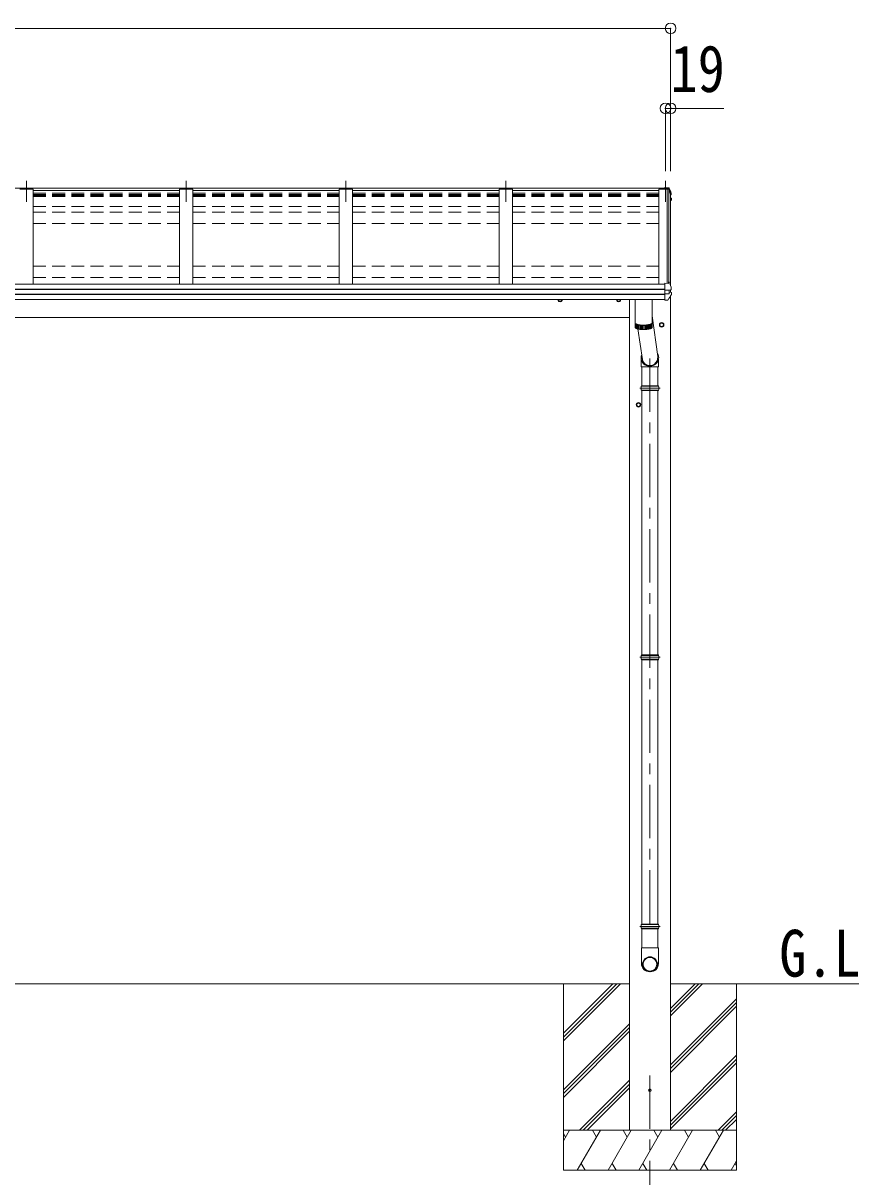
# Model space of a CAD drawing. Units: millimetres at full size, sheet at 1:40; details may follow other scales. Extents: x -11243 to 11243, y -7760 to 7760.
# Drawn here: x -4498 to -1359, y -5138 to -808 of the extents above; entities that cross this region are included whole.
import ezdxf
from ezdxf.enums import TextEntityAlignment as Align

# ---------------------------------------------------------------- set-up
doc = ezdxf.new("R2010")
doc.units = ezdxf.units.MM
doc.header["$LTSCALE"] = 40
doc.header["$PDMODE"] = 32
doc.header["$PDSIZE"] = 40
doc.linetypes.add('CHAIN1', pattern=[8, 5, -1, 1, -1])
doc.linetypes.add('DASHED1', pattern=[1.8, 1.2, -0.6])
for name, color, linetype, lineweight in [('0-0_0', 7, 'Continuous', 9), ('0-1_本体', 5, 'CHAIN1', 9), ('0-3_ELV2', 4, 'Continuous', 9), ('0-6_OTH_LINE', 6, 'Continuous', 9), ('0-7_SHAPE', 4, 'Continuous', 9), ('0-9_OUTLINE', 7, 'Continuous', 9)]:
    doc.layers.add(name, color=color, linetype=linetype, lineweight=lineweight)
doc.styles.add('ＭＳ ゴシック', font='')
doc.styles.get('ＭＳ ゴシック').set_extended_font_data('MS Gothic')

msp = doc.modelspace()

# ---------------------------------------------------------------- linework, layer by layer
at = {"layer": '0-0_0'}
for p, q in [((-2220.76, -4413.22), (-7949.76, -4413.22)), ((-2468.76, -4413.22), (-2468.76, -5113.22)), ((-2468.76, -4599.2), (-2282.78, -4413.22)), ((-2468.76, -4613.34), (-2268.64, -4413.22)), ((-2468.76, -4627.48), (-2254.49, -4413.22)), ((-2468.76, -4415.35), (-2466.63, -4413.22)), ((-1359.14, -4413.22), (-2066.76, -4413.22)), ((-2066.76, -4533.85), (-1946.13, -4413.22)), ((-2066.76, -4519.71), (-1960.27, -4413.22)), ((-2066.76, -4505.57), (-1974.41, -4413.22)), ((-1818.76, -4413.22), (-1818.76, -5113.22)), ((-2066.76, -4717.7), (-1818.76, -4469.7)), ((-2066.76, -4731.84), (-1818.76, -4483.84)), ((-2066.76, -4745.98), (-1818.76, -4497.99)), ((-2468.76, -4811.33), (-2220.76, -4563.33)), ((-2468.76, -4825.47), (-2220.76, -4577.48)), ((-2468.76, -4839.62), (-2220.76, -4591.62)), ((-2066.76, -4929.83), (-1818.76, -4681.83)), ((-2066.76, -4943.97), (-1818.76, -4695.97)), ((-2066.76, -4958.12), (-1818.76, -4710.12)), ((-2408.52, -4963.22), (-2220.76, -4775.46)), ((-2394.38, -4963.22), (-2220.76, -4789.61)), ((-2380.23, -4963.22), (-2220.76, -4803.75)), ((-1888.02, -4963.22), (-1818.76, -4893.96)), ((-1873.88, -4963.22), (-1818.76, -4908.11)), ((-1859.73, -4963.22), (-1818.76, -4922.25)), ((-1818.76, -4963.22), (-2468.76, -4963.22)), ((-2468.76, -5003.32), (-2445.61, -4963.22)), ((-2460.61, -4989.2), (-2468.76, -4975.09)), ((-2416.74, -5113.22), (-2330.14, -4963.22)), ((-2345.14, -4989.2), (-2360.14, -4963.22)), ((-2301.27, -5113.22), (-2214.67, -4963.22)), ((-2229.67, -4989.2), (-2244.67, -4963.22)), ((-2185.8, -5113.22), (-2099.2, -4963.22)), ((-2114.2, -4989.2), (-2129.2, -4963.22)), ((-2070.33, -5113.22), (-1983.73, -4963.22)), ((-1998.73, -4989.2), (-2013.73, -4963.22)), ((-1954.86, -5113.22), (-1868.26, -4963.22)), ((-1898.26, -4963.22), (-1883.26, -4989.2)), ((-2401.74, -5087.24), (-2386.74, -5113.22)), ((-2286.27, -5087.24), (-2271.27, -5113.22)), ((-2170.8, -5087.24), (-2155.8, -5113.22)), ((-2055.33, -5087.24), (-2040.33, -5113.22)), ((-1939.86, -5087.24), (-1924.86, -5113.22)), ((-1839.39, -5113.22), (-1818.76, -5077.48)), ((-1824.39, -5087.24), (-1818.76, -5097)), ((-2468.76, -5113.22), (-1818.76, -5113.22))]:
    msp.add_line(p, q, dxfattribs=at)
at = {"layer": '0-0_0', "linetype": 'DASHED1'}
msp.add_line((-2066.76, -4963.22), (-2220.76, -4963.22), dxfattribs=at)
at = {"layer": '0-1_本体'}
for p, q in [((-4485.26, -1400.24), (-4485.26, -1479.49)), ((-3885.26, -1400.24), (-3885.26, -1479.49)), ((-3285.26, -1399.84), (-3285.26, -1479.1)), ((-2685.26, -1399.84), (-2685.26, -1479.1)), ((-2085.26, -1399.84), (-2085.26, -1479.1)), ((-2143.76, -2067.32), (-2143.76, -4211.93)), ((-2143.76, -4757.28), (-2143.76, -5178.35))]:
    msp.add_line(p, q, dxfattribs=at)
at = {"layer": '0-3_ELV2'}
for p, q in [((-2088.26, -1425.26), (-2074.1, -1426.04)), ((-2088.26, -1428.12), (-2088.26, -1425.27)), ((-2085.26, -1428.12), (-2088.26, -1428.12)), ((-2085.26, -1428.12), (-2085.26, -1431.35)), ((-2085.26, -1431.4), (-2085.26, -1428.13)), ((-2074.43, -1430.97), (-2074.06, -1428.49)), ((-4460.26, -1431.4), (-4510.26, -1431.4)), ((-4460.26, -1431.4), (-4460.26, -1787.66)), ((-4460.26, -1436.8), (-3910.26, -1436.8)), ((-3860.26, -1431.4), (-3910.26, -1431.4)), ((-3910.26, -1431.4), (-3910.26, -1787.66)), ((-3860.26, -1431.4), (-3860.26, -1787.66)), ((-3860.26, -1436.8), (-3310.26, -1436.8)), ((-3260.26, -1431.4), (-3310.26, -1431.4)), ((-3310.26, -1431.4), (-3310.26, -1787.66)), ((-3260.26, -1431.4), (-3260.26, -1787.66)), ((-3260.26, -1436.8), (-2710.26, -1436.8)), ((-2660.26, -1431.4), (-2710.26, -1431.4)), ((-2710.26, -1431.4), (-2710.26, -1787.66)), ((-2660.26, -1431.4), (-2660.26, -1787.66)), ((-2660.26, -1436.8), (-2110.26, -1436.8)), ((-2073.38, -1431.4), (-2110.26, -1431.4)), ((-2110.26, -1431.4), (-2110.26, -1787.66)), ((-2085.26, -1430.36), (-2074.43, -1430.97)), ((-2074.43, -1431.35), (-2085.26, -1431.35)), ((-2078.96, -1785.08), (-2078.96, -1431.4)), ((-2074.43, -1430.97), (-2074.43, -1431.4)), ((-2074.28, -1431.18), (-2074.06, -1429.7)), ((-2073.08, -1431.24), (-2074.28, -1431.18)), ((-2066.26, -1449.96), (-2073.38, -1431.4)), ((-2073.26, -1431.72), (-2073.26, -1779.72)), ((-2066.26, -1449.96), (-2066.26, -1794.23)), ((-2066.26, -1450.99), (-2065.69, -1450.88)), ((-2066.26, -1451.33), (-2065.69, -1451.22)), ((-2064.84, -1452.58), (-2066.26, -1452.86)), ((-2066.26, -1464.64), (-2065.12, -1464.78)), ((-2066.26, -1468.66), (-2064.43, -1469.01)), ((-2065.41, -1470.35), (-2066.26, -1470.18)), ((-2063.78, -1447.29), (-2063.78, -1451.31)), ((-2063.43, -1465.9), (-2063.42, -1465.97)), ((-2063.38, -1466.24), (-2063.38, -1470.28)), ((-8082.26, -1787.66), (-2088.26, -1787.66)), ((-8082.26, -1807.19), (-2088.26, -1807.19)), ((-8082.26, -1808.09), (-2088.26, -1808.09)), ((-2088.26, -1848.11), (-2088.26, -1784.63)), ((-2088.26, -1809.95), (-2073.47, -1810.04)), ((-2071.81, -1809.95), (-2065.43, -1809.16)), ((-2071.26, -1809.88), (-2071.26, -1823.68)), ((-2071.26, -1817.67), (-2064.02, -1819.07)), ((-2066.26, -1809.26), (-2066.26, -1818.64)), ((-2064.55, -1809.02), (-2064.56, -1809.01)), ((-2064.55, -1809.02), (-2064.49, -1809)), ((-2063.69, -1808.02), (-2063.69, -1801.52)), ((-8082.26, -1825.33), (-2088.26, -1825.33)), ((-8082.26, -1827.29), (-2088.26, -1827.29)), ((-8082.26, -1845.32), (-2088.26, -1845.32)), ((-2220.76, -1845.32), (-2220.76, -4963.22)), ((-2088.26, -1823.8), (-2073.47, -1823.6)), ((-2088.26, -1848.11), (-2076.67, -1847.48)), ((-2075.88, -1847.02), (-2075.89, -1847.04)), ((-2066.76, -1832.73), (-2066.76, -4963.22)), ((-2063.22, -1826.58), (-2063.22, -1820.05)), ((-7949.76, -1913.22), (-2220.76, -1913.22))]:
    msp.add_line(p, q, dxfattribs=at)
at = {"layer": '0-3_ELV2', "linetype": 'DASHED1'}
for p, q in [((-4460.26, -1446.92), (-3910.26, -1446.92)), ((-4460.26, -1451.77), (-3910.26, -1451.77)), ((-4460.26, -1453.3), (-3910.26, -1453.3)), ((-4460.26, -1455.26), (-3910.26, -1455.26)), ((-4460.26, -1459.03), (-3910.26, -1459.03)), ((-3860.26, -1446.92), (-3310.26, -1446.92)), ((-3860.26, -1451.77), (-3310.26, -1451.77)), ((-3860.26, -1453.3), (-3310.26, -1453.3)), ((-3860.26, -1455.26), (-3310.26, -1455.26)), ((-3860.26, -1459.03), (-3310.26, -1459.03)), ((-3260.26, -1446.92), (-2710.26, -1446.92)), ((-3260.26, -1451.77), (-2710.26, -1451.77)), ((-3260.26, -1453.3), (-2710.26, -1453.3)), ((-3260.26, -1455.26), (-2710.26, -1455.26)), ((-3260.26, -1459.03), (-2710.26, -1459.03)), ((-2660.26, -1446.92), (-2110.26, -1446.92)), ((-2660.26, -1451.77), (-2110.26, -1451.77)), ((-2660.26, -1453.3), (-2110.26, -1453.3)), ((-2660.26, -1455.26), (-2110.26, -1455.26)), ((-2660.26, -1459.03), (-2110.26, -1459.03)), ((-4460.26, -1496.34), (-3910.26, -1496.34)), ((-3860.26, -1496.34), (-3310.26, -1496.34)), ((-3260.26, -1496.34), (-2710.26, -1496.34)), ((-2660.26, -1496.34), (-2110.26, -1496.34)), ((-4460.26, -1517.5), (-3910.26, -1517.5)), ((-3860.26, -1517.5), (-3310.26, -1517.5)), ((-3260.26, -1517.5), (-2710.26, -1517.5)), ((-2660.26, -1517.5), (-2110.26, -1517.5)), ((-4460.26, -1560.01), (-3910.26, -1560.01)), ((-3860.26, -1560.01), (-3310.26, -1560.01)), ((-3260.26, -1560.01), (-2710.26, -1560.01)), ((-2660.26, -1560.01), (-2110.26, -1560.01)), ((-4460.26, -1720.29), (-3910.26, -1720.29)), ((-3860.26, -1720.29), (-3310.26, -1720.29)), ((-3260.26, -1720.29), (-2710.26, -1720.29)), ((-2660.26, -1720.29), (-2110.26, -1720.29)), ((-4460.26, -1762.8), (-3910.26, -1762.8)), ((-3860.26, -1762.8), (-3310.26, -1762.8)), ((-3260.26, -1762.8), (-2710.26, -1762.8)), ((-2660.26, -1762.8), (-2110.26, -1762.8))]:
    msp.add_line(p, q, dxfattribs=at)
at = {"layer": '0-3_ELV2'}
for points in [[(-8085.26, -1431.4), (-8085.26, -1428.13), (-2085.26, -1428.13)], [(-2088.26, -1427.7), (-2074.06, -1428.49), (-2074.06, -1429.7), (-2072.94, -1429.75)], [(-2071.45, -1427.24), (-2067.21, -1437.86), (-2063.86, -1446.8), (-2063.8, -1447.07), (-2063.79, -1447.13)], [(-2074.36, -1431.4), (-2074.28, -1430.83), (-2074.28, -1431.18)], [(-2071.45, -1430.81), (-2070.46, -1433.3), (-2069.47, -1435.8), (-2068.5, -1438.3), (-2067.55, -1440.81), (-2066.61, -1443.32), (-2065.68, -1445.83), (-2064.76, -1448.35), (-2063.86, -1450.88)], [(-2063.55, -1470.93), (-2065.02, -1473.47), (-2066.26, -1475.59)], [(-2063.79, -1447.13), (-2063.79, -1447.24), (-2063.79, -1447.3)], [(-2063.42, -1465.92), (-2063.39, -1466.09), (-2063.38, -1466.23)], [(-2088.26, -1784.63), (-2074.26, -1785.31), (-2074.26, -1779.66), (-2072.5, -1779.76)], [(-2071.81, -1809.95), (-2072.06, -1809.98), (-2072.21, -1809.99)], [(-2071.62, -1780.38), (-2070.58, -1782.96), (-2069.56, -1785.55), (-2068.56, -1788.14), (-2067.57, -1790.74), (-2066.59, -1793.34), (-2065.63, -1795.95), (-2064.68, -1798.57), (-2063.74, -1801.18)], [(-2067.03, -1809.24), (-2065.8, -1809.2), (-2064.56, -1809.01)], [(-2063.74, -1801.18), (-2063.69, -1801.39), (-2063.69, -1801.52)], [(-2481.25, -1853.02), (-2487.75, -1849.26), (-2487.75, -1845.32)], [(-2481.25, -1853.02), (-2474.75, -1849.26), (-2474.75, -1845.32)], [(-2261.26, -1853.02), (-2267.76, -1849.26), (-2267.76, -1845.32)], [(-2261.26, -1853.02), (-2254.76, -1849.26), (-2254.76, -1845.32)], [(-2099.76, -1948.02), (-2106.26, -1944.26), (-2106.26, -1936.76), (-2099.76, -1933.01)], [(-2099.76, -1948.02), (-2093.26, -1944.26), (-2093.26, -1936.76), (-2099.76, -1933.01)], [(-2186.76, -2248.02), (-2193.26, -2244.26), (-2193.26, -2236.76), (-2186.76, -2233.01)], [(-2186.76, -2248.02), (-2180.26, -2244.26), (-2180.26, -2236.76), (-2186.76, -2233.01)]]:
    msp.add_lwpolyline(points, dxfattribs=at)
for centre, radius in [((-2099.76, -1940.51), 8.5), ((-2099.76, -1940.51), 7.7), ((-2099.76, -1940.51), 6.5), ((-2186.76, -2240.51), 8.5), ((-2186.76, -2240.51), 7.7), ((-2186.76, -2240.51), 6.5), ((-2143.76, -4813.22), 5)]:
    msp.add_circle(centre, radius, dxfattribs=at)
for centre, radius, start, end in [((-2073.68, -1428.62), 2.62, 31.83445, 99.24), ((-2073.1, -1431.54), 0.3, 21.99494, 87.04231), ((-2073.03, -1431.45), 1.7, 22.00225, 87.0423), ((-2535.19, -1617.81), 498.52, 19.56907, 21.95354), ((-2498.02, -1222.03), 499.04, 329.90411, 330.14673), ((-2498.02, -1222.38), 499.04, 329.90411, 330.14673), ((-2065.75, -1450.58), 0.3, 280.95393, 327.06409), ((-2065.75, -1450.93), 0.299, 280.88931, 19.51522), ((-2065.46, -1470.64), 0.299, 330.19129, 79.12168), ((-2065.14, -1467.12), 2.32, 60.30373, 87.34859), ((-2065.08, -1451.31), 1.3, 280.88938, 19.44863), ((-2064.68, -1466.19), 1.3, 10.02543, 80.23195), ((-2064.68, -1470.28), 1.3, 330.27138, 79.1216), ((-2072.55, -1780.76), 1, 22.05378, 87.04045), ((-2064.69, -1808.02), 1, 281.45361, 0), ((-2481.25, -1845.51), 8.5, 178.68472, 1.31528), ((-2481.25, -1845.51), 7.7, 178.54804, 1.45196), ((-2481.25, -1845.51), 6.5, 178.27976, 1.72024), ((-2261.26, -1845.51), 8.5, 178.68482, 1.31518), ((-2261.26, -1845.51), 7.7, 178.54815, 1.45185), ((-2261.26, -1845.51), 6.5, 178.27991, 1.72009), ((-2076.73, -1846.48), 1, 273.10735, 326.38063), ((-2458.16, -1592.87), 459.05, 326.38357, 329.32444), ((-2070.92, -1807.32), 16.37, 265.48312, 268.58725), ((-2064.21, -1820.05), 0.998, 0.05121, 79.086), ((-2064.22, -1826.58), 1, 329.32149, 0)]:
    msp.add_arc(centre, radius, start, end, dxfattribs=at)
for centre, major_axis, ratio, start_param, end_param in [((-2072.11, -1802.43), (-9.96, -2.12), 0.734427, 1.2806875, 1.4059912), ((-2072.11, -1831.2), (-9.97, 1.96), 0.736539, 4.8664216, 4.9917253), ((-2072.26, -1823.48), (-1, 0.195), 0.067217, 2.8005545, 3.1546872)]:
    msp.add_ellipse(centre, major_axis=major_axis, ratio=ratio, start_param=start_param, end_param=end_param, dxfattribs=at)
at = {"layer": '0-6_OTH_LINE'}
for p, q in [((-8104.26, -828.13), (-2066.26, -828.13)), ((-2066.26, -828.13), (-2066.26, -1363.59)), ((-2085.26, -1128.13), (-2085.26, -1363.59)), ((-2085.26, -1128.13), (-2066.26, -1128.13)), ((-2066.26, -1128.13), (-2066.26, -1363.59)), ((-2066.26, -1128.13), (-1866.04, -1128.13))]:
    msp.add_line(p, q, dxfattribs=at)
for p in [(-2066.26, -828.13), (-2085.26, -1128.13), (-2066.26, -1128.13)]:
    msp.add_point(p, dxfattribs=at)
at = {"layer": '0-9_OUTLINE'}
for p, q in [((-2199.76, -1845.32), (-2199.76, -1933.42)), ((-2135.76, -1933.42), (-2135.76, -1845.32)), ((-2199.76, -1934.39), (-2199.76, -1949.84)), ((-2199.17, -1951.39), (-2199.17, -1935.94)), ((-2197.94, -1937.13), (-2197.94, -1952.58)), ((-2196.13, -1953.67), (-2196.13, -1938.22)), ((-2193.76, -1939.21), (-2193.76, -1954.67)), ((-2190.89, -1955.56), (-2190.89, -1940.11)), ((-2187.57, -1956.34), (-2187.57, -1940.89)), ((-2183.87, -1941.54), (-2183.87, -1957)), ((-2179.86, -1942.05), (-2179.86, -1957.51)), ((-2175.61, -1942.41), (-2175.61, -1957.87)), ((-2171.22, -1942.62), (-2171.22, -1958.07)), ((-2166.76, -1942.66), (-2166.76, -1958.12)), ((-2162.32, -1942.54), (-2162.32, -1958)), ((-2157.98, -1942.27), (-2157.98, -1957.72)), ((-2153.84, -1941.84), (-2153.84, -1957.3)), ((-2149.98, -1941.27), (-2149.98, -1956.72)), ((-2146.46, -1940.57), (-2146.46, -1956.02)), ((-2143.36, -1939.74), (-2143.36, -1955.2)), ((-2140.74, -1938.82), (-2140.74, -1954.28)), ((-2138.64, -1937.82), (-2138.64, -1953.27)), ((-2137.11, -1936.77), (-2137.11, -1952.22)), ((-2135.76, -1906.19), (-2114.11, -2059.42)), ((-2135.76, -1949.84), (-2135.76, -1934.39)), ((-2189.46, -1955.93), (-2172.12, -2071.06)), ((-2177.14, -2066.81), (-2177.14, -2098.4)), ((-2111.15, -2067.22), (-2111.15, -2098.4)), ((-2111.15, -2098.4), (-2177.14, -2098.4)), ((-2173.76, -2098.4), (-2173.76, -2169.27)), ((-2113.76, -2098.4), (-2113.76, -2169.27)), ((-2181.76, -2178.27), (-2105.76, -2178.27)), ((-2176.36, -2171.27), (-2111.16, -2171.27)), ((-2176.36, -2185.27), (-2111.16, -2185.27)), ((-2175.76, -2169.27), (-2111.76, -2169.27)), ((-2175.76, -2169.27), (-2175.76, -2171.27)), ((-2175.76, -2185.27), (-2175.76, -2187.27)), ((-2175.76, -2187.27), (-2111.76, -2187.27)), ((-2173.76, -2187.27), (-2173.76, -3179.24)), ((-2113.76, -2187.27), (-2113.76, -3179.24)), ((-2111.76, -2169.27), (-2111.76, -2171.27)), ((-2111.76, -2185.27), (-2111.76, -2187.27)), ((-2181.76, -3188.24), (-2105.76, -3188.24)), ((-2176.36, -3181.24), (-2111.16, -3181.24)), ((-2176.36, -3195.24), (-2111.16, -3195.24)), ((-2175.76, -3179.24), (-2111.76, -3179.24)), ((-2175.76, -3179.24), (-2175.76, -3181.24)), ((-2175.76, -3195.24), (-2175.76, -3197.24)), ((-2175.76, -3197.24), (-2111.76, -3197.24)), ((-2173.76, -3197.24), (-2173.76, -4189.21)), ((-2113.76, -3197.24), (-2113.76, -4189.21)), ((-2111.76, -3179.24), (-2111.76, -3181.24)), ((-2111.76, -3195.24), (-2111.76, -3197.24)), ((-2181.76, -4198.21), (-2105.76, -4198.21)), ((-2176.36, -4191.21), (-2111.16, -4191.21)), ((-2175.76, -4189.21), (-2111.76, -4189.21)), ((-2175.76, -4189.21), (-2175.76, -4191.21)), ((-2111.76, -4189.21), (-2111.76, -4191.21)), ((-2176.36, -4205.21), (-2111.16, -4205.21)), ((-2175.76, -4205.21), (-2175.76, -4207.21)), ((-2175.76, -4207.21), (-2111.76, -4207.21)), ((-2173.76, -4207.21), (-2173.76, -4278.21)), ((-2113.76, -4207.21), (-2113.76, -4278.21)), ((-2111.76, -4205.21), (-2111.76, -4207.21)), ((-2111.91, -4278.21), (-2175.61, -4278.21)), ((-2175.61, -4278.21), (-2175.61, -4337.48)), ((-2111.91, -4278.21), (-2111.91, -4337.48))]:
    msp.add_line(p, q, dxfattribs=at)
for points in [[(-2199.76, -1933.42), (-2199.75, -1933.56), (-2199.64, -1934.12), (-2199.39, -1934.68), (-2198.99, -1935.23), (-2198.45, -1935.77), (-2197.77, -1936.3), (-2196.95, -1936.82), (-2196, -1937.32), (-2194.92, -1937.8), (-2193.71, -1938.27), (-2192.39, -1938.71), (-2190.95, -1939.13), (-2189.41, -1939.52), (-2187.77, -1939.88), (-2186.04, -1940.22), (-2184.22, -1940.52), (-2182.33, -1940.8), (-2180.38, -1941.03), (-2178.36, -1941.24), (-2176.3, -1941.4), (-2174.2, -1941.53), (-2172.07, -1941.63), (-2169.92, -1941.69), (-2167.76, -1941.7)], [(-2199.7, -1933.91), (-2199.72, -1933.97), (-2199.75, -1934.53), (-2199.64, -1935.09), (-2199.39, -1935.64), (-2198.99, -1936.19), (-2198.45, -1936.73), (-2197.77, -1937.26), (-2196.95, -1937.78), (-2196, -1938.28), (-2194.92, -1938.77), (-2193.71, -1939.23), (-2192.39, -1939.68), (-2190.95, -1940.09), (-2189.41, -1940.49), (-2187.77, -1940.85), (-2186.04, -1941.19), (-2184.22, -1941.49), (-2182.33, -1941.76), (-2180.38, -1942), (-2178.36, -1942.2), (-2176.3, -1942.37), (-2174.2, -1942.5), (-2172.07, -1942.59), (-2169.92, -1942.65), (-2167.76, -1942.67)], [(-2198.05, -1936.09), (-2197.61, -1936.55), (-2196.97, -1937.07), (-2196.19, -1937.58), (-2195.28, -1938.08), (-2194.25, -1938.56), (-2193.09, -1939.02), (-2191.81, -1939.45), (-2190.41, -1939.86), (-2188.92, -1940.25), (-2187.32, -1940.61), (-2185.64, -1940.94), (-2183.87, -1941.24), (-2182.02, -1941.51), (-2180.11, -1941.75), (-2178.14, -1941.95), (-2176.12, -1942.11), (-2174.07, -1942.24), (-2171.98, -1942.34), (-2169.87, -1942.39), (-2167.76, -1942.41)], [(-2167.76, -1941.7), (-2165.6, -1941.69), (-2163.45, -1941.63), (-2161.32, -1941.53), (-2159.22, -1941.4), (-2157.15, -1941.24), (-2155.14, -1941.03), (-2153.18, -1940.8), (-2151.29, -1940.52), (-2149.48, -1940.22), (-2147.75, -1939.88), (-2146.11, -1939.52), (-2144.57, -1939.13), (-2143.13, -1938.71), (-2141.81, -1938.27), (-2140.6, -1937.8), (-2139.52, -1937.32), (-2138.57, -1936.82), (-2137.75, -1936.3), (-2137.07, -1935.77), (-2136.53, -1935.23), (-2136.13, -1934.68), (-2135.87, -1934.12), (-2135.76, -1933.56), (-2135.76, -1933.42)], [(-2167.76, -1942.67), (-2165.6, -1942.65), (-2163.45, -1942.59), (-2161.32, -1942.5), (-2159.22, -1942.37), (-2157.15, -1942.2), (-2155.14, -1942), (-2153.18, -1941.76), (-2151.29, -1941.49), (-2149.48, -1941.19), (-2147.75, -1940.85), (-2146.11, -1940.49), (-2144.57, -1940.09), (-2143.13, -1939.68), (-2141.81, -1939.23), (-2140.6, -1938.77), (-2139.52, -1938.28), (-2138.57, -1937.78), (-2137.75, -1937.26), (-2137.07, -1936.73), (-2136.53, -1936.19), (-2136.13, -1935.64), (-2135.87, -1935.09), (-2135.76, -1934.53), (-2135.8, -1933.97), (-2135.81, -1933.91)], [(-2167.76, -1942.41), (-2165.64, -1942.39), (-2163.54, -1942.34), (-2161.45, -1942.24), (-2159.4, -1942.11), (-2157.38, -1941.95), (-2155.41, -1941.75), (-2153.5, -1941.51), (-2151.65, -1941.24), (-2149.88, -1940.94), (-2148.2, -1940.61), (-2146.6, -1940.25), (-2145.1, -1939.86), (-2143.71, -1939.45), (-2142.43, -1939.02), (-2141.27, -1938.56), (-2140.23, -1938.08), (-2139.33, -1937.58), (-2138.55, -1937.07), (-2137.91, -1936.55), (-2137.46, -1936.09)], [(-2199.76, -1949.84), (-2199.75, -1949.98), (-2199.64, -1950.54), (-2199.39, -1951.1), (-2198.99, -1951.65), (-2198.45, -1952.19), (-2197.77, -1952.72), (-2196.95, -1953.24), (-2196, -1953.74), (-2194.92, -1954.22), (-2193.71, -1954.69), (-2192.39, -1955.13), (-2190.95, -1955.55), (-2189.41, -1955.94), (-2187.77, -1956.31), (-2186.04, -1956.64), (-2184.22, -1956.94), (-2182.33, -1957.22), (-2180.38, -1957.45), (-2178.36, -1957.66), (-2176.3, -1957.82), (-2174.2, -1957.96), (-2172.07, -1958.05), (-2169.92, -1958.11), (-2167.76, -1958.13)], [(-2167.76, -1958.13), (-2165.6, -1958.11), (-2163.45, -1958.05), (-2161.32, -1957.96), (-2159.22, -1957.82), (-2157.15, -1957.66), (-2155.14, -1957.45), (-2153.18, -1957.22), (-2151.29, -1956.94), (-2149.48, -1956.64), (-2147.75, -1956.31), (-2146.11, -1955.94), (-2144.57, -1955.55), (-2143.13, -1955.13), (-2141.81, -1954.69), (-2140.6, -1954.22), (-2139.52, -1953.74), (-2138.57, -1953.24), (-2137.75, -1952.72), (-2137.07, -1952.19), (-2136.53, -1951.65), (-2136.13, -1951.1), (-2135.87, -1950.54), (-2135.76, -1949.98), (-2135.76, -1949.84)]]:
    msp.add_lwpolyline(points, dxfattribs=at)
for centre, radius, start, end in [((-2149.51, -2178.27), 27.75, 165.38919, 194.61079), ((-2138.01, -2178.27), 27.75, 0, 14.61083), ((-2138.01, -2178.27), 27.75, 345.38917, 0), ((-2149.51, -3188.24), 27.75, 165.38919, 194.61079), ((-2138.01, -3188.24), 27.75, 0, 14.61083), ((-2138.01, -3188.24), 27.75, 345.38917, 0), ((-2149.51, -4198.21), 27.75, 165.38919, 194.61079), ((-2138.01, -4198.21), 27.75, 0, 14.61083), ((-2138.01, -4198.21), 27.75, 345.38917, 0), ((-2144.61, -4337.48), 31, 180, 270), ((-2142.91, -4337.48), 31, 270, 0)]:
    msp.add_arc(centre, radius, start, end, dxfattribs=at)
for centre, major_axis, ratio, start_param, end_param in [((-2144.15, -2063.71), (-33, -3.09), 0.972144, 5.8034438, 9.8593375), ((-2144.08, -2063.71), (-2.75, 29.4), 0.995638, 1.5707963, 4.7150999)]:
    msp.add_ellipse(centre, major_axis=major_axis, ratio=ratio, start_param=start_param, end_param=end_param, dxfattribs=at)
for major_axis in [(-28.29, 0), (-25.83, 0)]:
    msp.add_ellipse((-2143.76, -4340.3), major_axis=major_axis, ratio=0.996195, dxfattribs=at)

# ---------------------------------------------------------------- texts
at = {"layer": '0-6_OTH_LINE', "color": 7, "style": 'ＭＳ ゴシック', "width": 0.85}
msp.add_text('19', height=176, dxfattribs=at).set_placement((-2066.36, -1119.71), align=Align.BOTTOM_LEFT)
at = {"layer": '0-7_SHAPE', "color": 7, "style": 'ＭＳ ゴシック', "width": 0.85}
msp.add_text('G.L', height=176, dxfattribs=at).set_placement((-1658.16, -4439.51), align=Align.BOTTOM_LEFT)

doc.saveas('drawing.dxf')
